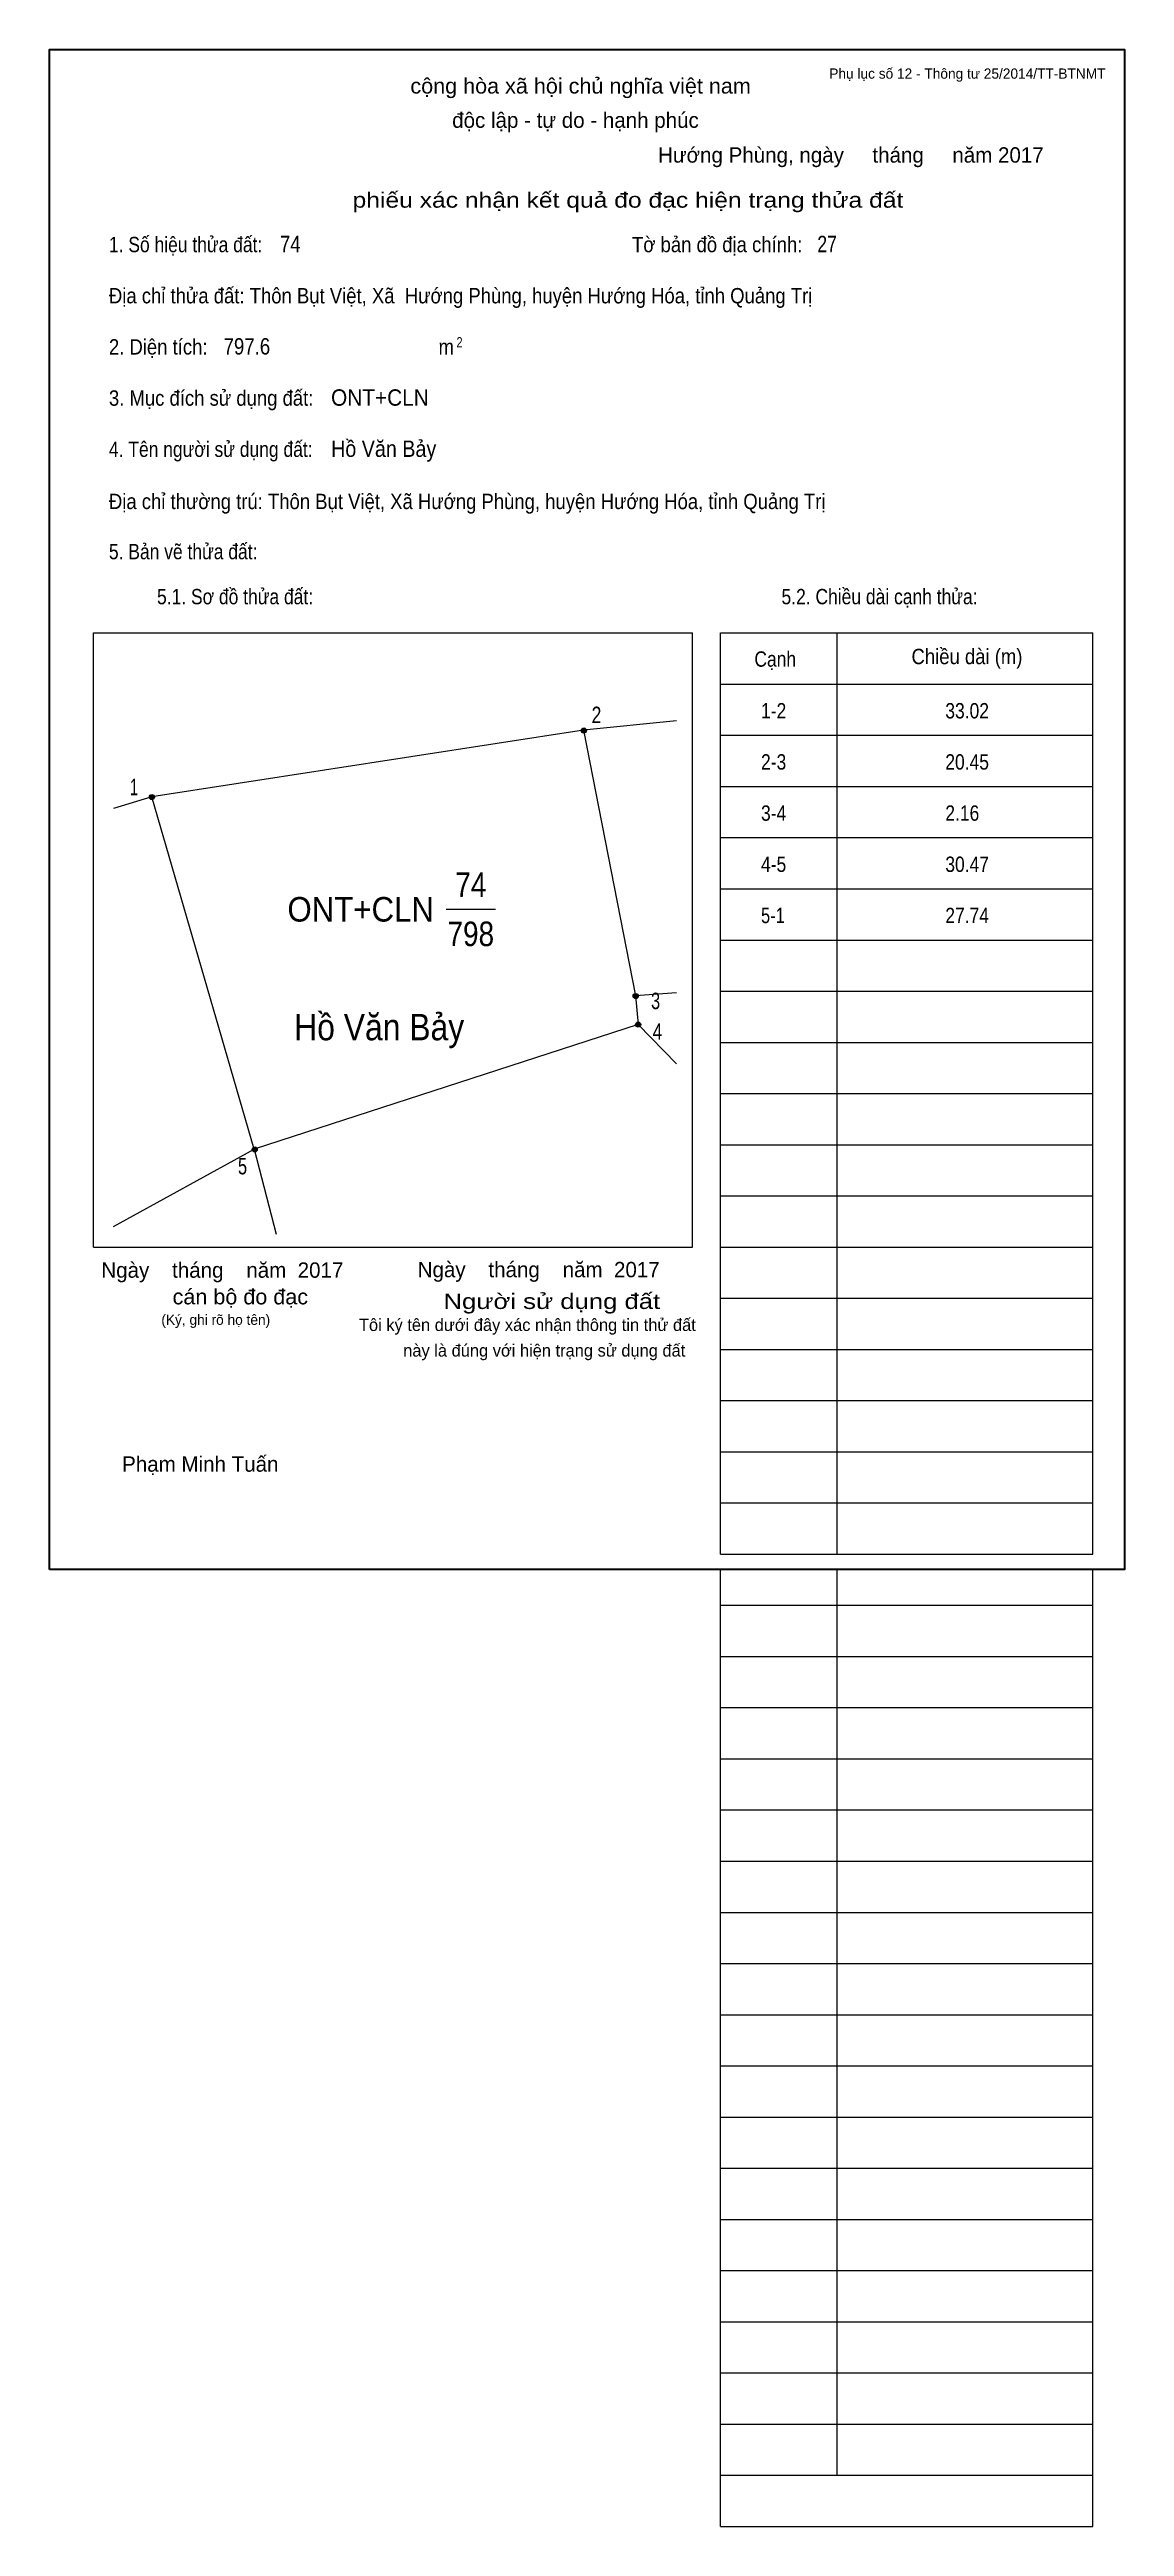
# Model space of a CAD drawing. Header units: centimetres. Extents: x 0 to 21, y -18.7 to 29.7.
import ezdxf
from ezdxf.enums import TextEntityAlignment as Align

# ---------------------------------------------------------------- set-up
doc = ezdxf.new("R2010")
doc.units = ezdxf.units.CM
doc.header["$LTSCALE"] = 0.12
for name, color, linetype in [('2', 7, 'Continuous'), ('30', 7, 'Continuous'), ('34', 7, 'Continuous')]:
    doc.layers.add(name, color=color, linetype=linetype)
for name, color, linetype, lineweight in [('32', 7, 'Continuous', 13), ('33', 7, 'Continuous', 13), ('6', 7, 'Continuous', 13), ('63', 7, 'Continuous', 13)]:
    doc.layers.add(name, color=color, linetype=linetype, lineweight=lineweight)

msp = doc.modelspace()

# ---------------------------------------------------------------- hatches: boundary and pattern name
at = {"layer": '32'}
for points in [[(10.4873, 16.3932, 1), (10.3873, 16.3932, 1)], [(2.05, 15.0926, 1), (1.95, 15.0926, 1)], [(11.5009, 11.2036, 1), (11.4009, 11.2036, 1)], [(11.55, 10.6477, 1), (11.45, 10.6477, 1)], [(4.0591, 8.2068, 1), (3.9591, 8.2068, 1)]]:
    msp.add_hatch(color=256, dxfattribs=at).paths.add_polyline_path(points)

# ---------------------------------------------------------------- linework, layer by layer
for centre in [(10.4373, 16.3932), (2, 15.0926), (11.4509, 11.2036), (11.5, 10.6477), (4.0091, 8.2068)]:
    msp.add_circle(centre, 0.05, dxfattribs=at)
at = {"layer": '33'}
msp.add_line((7.75, 12.9), (8.71, 12.9), dxfattribs=at)
at = {"layer": '6'}
for p, q in [((12.25, 16.58), (10.43, 16.4)), ((10.43, 16.4), (2, 15.1)), ((10.43, 16.4), (11.45, 11.21)), ((2, 15.1), (1.25, 14.87)), ((4, 8.21), (2, 15.1)), ((12.25, 9.88), (11.5, 10.65))]:
    msp.add_line(p, q, dxfattribs=at)
for points in [[(12.25, 11.27), (11.45, 11.21), (11.5, 10.65), (4, 8.21)], [(1.25, 6.7), (4, 8.21), (4.43, 6.55)]]:
    msp.add_lwpolyline(points, dxfattribs=at)
at = {"layer": '63'}
for p, q in [((0.86, 18.3), (12.56, 18.3)), ((0.86, 6.3), (0.86, 18.3)), ((12.56, 6.3), (12.56, 18.3)), ((13.11, 18.3), (20.38, 18.3)), ((13.11, 0.3), (13.11, 18.3)), ((15.39, 0.3), (15.39, 18.3)), ((20.38, 0.3), (20.38, 18.3)), ((13.11, 17.3), (20.38, 17.3)), ((13.11, 16.3), (20.38, 16.3)), ((13.11, 15.3), (20.38, 15.3)), ((13.11, 14.3), (20.38, 14.3)), ((13.11, 13.3), (20.38, 13.3)), ((13.11, 12.3), (20.38, 12.3)), ((13.11, 11.3), (20.38, 11.3)), ((13.11, 10.3), (20.38, 10.3)), ((13.11, 9.3), (20.38, 9.3)), ((13.11, 8.3), (20.38, 8.3)), ((13.11, 7.3), (20.38, 7.3)), ((0.86, 6.3), (12.56, 6.3)), ((13.11, 6.3), (20.38, 6.3)), ((13.11, 5.3), (20.38, 5.3)), ((13.11, 4.3), (20.38, 4.3)), ((13.11, 3.3), (20.38, 3.3)), ((13.11, 2.3), (20.38, 2.3)), ((13.11, 1.3), (20.38, 1.3)), ((13.11, 0.3), (20.38, 0.3)), ((13.11, -18.7), (13.11, 0)), ((15.39, -17.7), (15.39, 0)), ((20.38, -18.7), (20.38, 0)), ((13.11, -0.7), (20.38, -0.7)), ((13.11, -0.7), (20.38, -0.7)), ((13.11, -1.7), (20.38, -1.7)), ((13.11, -2.7), (20.38, -2.7)), ((13.11, -3.7), (20.38, -3.7)), ((13.11, -4.7), (20.38, -4.7)), ((13.11, -5.7), (20.38, -5.7)), ((13.11, -6.7), (20.38, -6.7)), ((13.11, -7.7), (20.38, -7.7)), ((13.11, -8.7), (20.38, -8.7)), ((13.11, -9.7), (20.38, -9.7)), ((13.11, -10.7), (20.38, -10.7)), ((13.11, -11.7), (20.38, -11.7)), ((13.11, -12.7), (20.38, -12.7)), ((13.11, -13.7), (20.38, -13.7)), ((13.11, -14.7), (20.38, -14.7)), ((13.11, -15.7), (20.38, -15.7)), ((13.11, -16.7), (20.38, -16.7)), ((13.11, -17.7), (20.38, -17.7)), ((13.11, -18.7), (20.38, -18.7))]:
    msp.add_line(p, q, dxfattribs=at)
at = {"layer": '63', "lineweight": 35}
msp.add_lwpolyline([(0, 0), (0, 29.7), (21, 29.7), (21, 0)], close=True, dxfattribs=at)

# ---------------------------------------------------------------- texts
at = {"layer": '2', "width": 0.9}
msp.add_text('Hồ Văn Bảy', height=0.5171, dxfattribs=at).set_placement((6.44, 10.34), align=Align.CENTER)
at = {"layer": '30'}
for s, width, p in [('1-2', 0.85, (13.9, 16.63)), ('33.02', 0.85, (17.5, 16.63)), ('2-3', 0.85, (13.9, 15.63)), ('20.45', 0.85, (17.5, 15.63)), ('3-4', 0.85, (13.9, 14.63)), ('2.16', 0.85, (17.5, 14.63)), ('4-5', 0.85, (13.9, 13.63)), ('30.47', 0.85, (17.5, 13.63)), ('5-1', 0.8, (13.9, 12.63)), ('27.74', 0.85, (17.5, 12.63))]:
    msp.add_text(s, height=0.3, dxfattribs=dict(at, width=width)).set_placement(p)
at = {"layer": '32'}
for s, width, p in [('2', 0.8, (10.685, 16.54)), ('1', 0.65, (1.65, 15.13)), ('3', 0.75, (11.84, 10.95)), ('4', 0.8, (11.875, 10.35)), ('5', 0.75, (3.77, 7.72))]:
    msp.add_text(s, height=0.32, dxfattribs=dict(at, width=width)).set_placement(p, align=Align.CENTER)
at = {"layer": '33', "width": 0.85}
for s, p in [('74', (8.23, 13.14)), ('798', (8.23, 12.18))]:
    msp.add_text(s, height=0.4799, dxfattribs=at).set_placement(p, align=Align.CENTER)
at = {"layer": '33', "width": 0.95}
msp.add_text('ONT+CLN', height=0.4799, dxfattribs=at).set_placement((7.51, 12.66), align=Align.RIGHT)
at = {"layer": '34'}
for s, width, p in [('74', 0.85, (4.5, 25.74)), ('27', 0.8, (15, 25.74)), ('797.6', 0.85, (3.4, 23.74)), ('ONT+CLN', 0.95, (5.5, 22.74)), ('Hồ Văn Bảy', 0.9, (5.5, 21.74))]:
    msp.add_text(s, height=0.32, dxfattribs=dict(at, width=width)).set_placement(p)
at = {"layer": '63', "width": 1.05}
msp.add_text('cộng hòa xã hội chủ nghĩa việt nam', height=0.3, dxfattribs=at).set_placement((10.375, 28.84), align=Align.CENTER)
at = {"layer": '63'}
for s, height, p in [('Phụ lục số 12 - Thông tư 25/2014/TT-BTNMT', 0.2, (20.63, 29.13)), ('Ngày    tháng    năm  2017', 0.3, (5.74, 5.7)), ('Ngày    tháng    năm  2017', 0.3, (11.92, 5.71)), ('(Ký, ghi rõ họ tên)', 0.2, (4.31, 4.78))]:
    msp.add_text(s, height=height, dxfattribs=at).set_placement(p, align=Align.RIGHT)
for s, height, p in [('độc lập - tự do - hạnh phúc', 0.3, (10.275, 28.17)), ('Hướng Phùng, ngày     tháng     năm 2017', 0.3, (15.655, 27.49)), ('Tôi ký tên dưới đây xác nhận thông tin thử đất', 0.24, (9.335, 4.66)), ('này là đúng với hiện trạng sử dụng đất', 0.24, (9.665, 4.16)), ('Phạm Minh Tuấn', 0.3, (2.945, 1.91))]:
    msp.add_text(s, height=height, dxfattribs=at).set_placement(p, align=Align.CENTER)
for s, width, p in [('phiếu xác nhận kết quả đo đạc hiện trạng thửa đất', 1.2, (16.68, 26.61)), ('cán bộ đo đạc', 1.05, (5.05, 5.18)), ('Người sử dụng đất', 1.25, (11.93, 5.09))]:
    msp.add_text(s, height=0.3, dxfattribs=dict(at, width=width)).set_placement(p, align=Align.RIGHT)
for s, height, width, p in [('1. Số hiệu thửa đất:', 0.3, 0.85, (1.16, 25.74)), ('Tờ bản đồ địa chính:', 0.3, 0.9, (11.38, 25.74)), ('Địa chỉ thửa đất: Thôn Bụt Việt, Xã  Hướng Phùng, huyện Hướng Hóa, tỉnh Quảng Trị', 0.3, 0.9, (1.16, 24.74)), ('2. Diện tích:', 0.3, 0.9, (1.16, 23.74)), ('m', 0.3, 0.9, (7.6, 23.74)), ('2', 0.2, 0.8, (7.95, 23.88)), ('3. Mục đích sử dụng đất:', 0.3, 0.9, (1.16, 22.74)), ('4. Tên người sử dụng đất:', 0.3, 0.85, (1.16, 21.74)), ('Địa chỉ thường trú: Thôn Bụt Việt, Xã Hướng Phùng, huyện Hướng Hóa, tỉnh Quảng Trị', 0.3, 0.9, (1.16, 20.72)), ('5. Bản vẽ thửa đất:', 0.3, 0.85, (1.16, 19.74)), ('5.1. Sơ đồ thửa đất:', 0.3, 0.85, (2.1, 18.86)), ('5.2. Chiều dài cạnh thửa:', 0.3, 0.85, (14.3, 18.86)), ('Cạnh', 0.3, 0.85, (13.77, 17.64)), ('Chiều dài (m)', 0.3, 0.9, (16.84, 17.69))]:
    msp.add_text(s, height=height, dxfattribs=dict(at, width=width)).set_placement(p)

doc.saveas('drawing.dxf')
